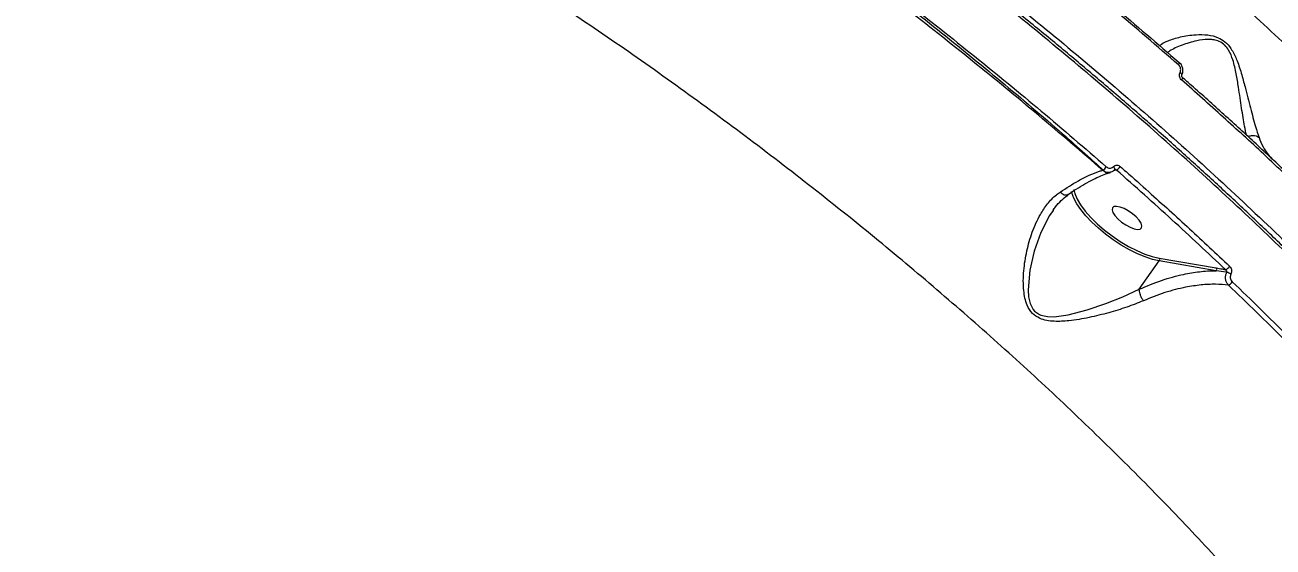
# Model space of a CAD drawing. Header units: millimetres. Extents: x -7151 to 6134, y -5040 to 5562.
# Drawn here: x -1646.2 to -1329.2, y -863.3 to -730.6 of the extents above; entities that cross this region are included whole.
import ezdxf

# ---------------------------------------------------------------- set-up
doc = ezdxf.new("R2010")
doc.units = ezdxf.units.MM
for name, color, linetype in [('DIKOM_ОБЪЕКТ', 7, 'Continuous'), ('DIKOM_РАЗМЕР_ЗОНА', 7, 'Continuous'), ('DIKOM_РАЗМЕР_ОБЪЕКТА', 7, 'Continuous')]:
    doc.layers.add(name, color=color, linetype=linetype)
doc.styles.add('style1', font='arial.ttf', dxfattribs={"width": 0.8})
doc.dimstyles.new('1-50', dxfattribs={"dimtxt": 300, "dimasz": 200, "dimexe": 100, "dimexo": 0, "dimgap": 100, "dimtad": 1, "dimtxsty": 'style1', "dimcen": 200, "dimclrd": 7, "dimclre": 7, "dimclrt": 7, "dimadec": 1, "dimazin": 2, "dimtfac": 1, "dimtmove": 0, "dimatfit": 2, "dimfxl": 0, "dimlwd": 25, "dimlwe": 18, "dimarcsym": 0})

# ---------------------------------------------------------------- blocks, each defined once
blk = doc.blocks.new('*D0')
at = {"layer": 'Defpoints', "color": 0, "transparency": 16777216}
for p in [(4133.55, 168.74), (-4567.47, -1241.13), (4133.55, -4153.12)]:
    blk.add_point(p, dxfattribs=at)
at = {"layer": 'DIKOM_РАЗМЕР_ОБЪЕКТА', "color": 7, "lineweight": 18, "transparency": 16777216}
for p, q in [((4133.55, 168.74), (4133.55, -4253.12)), ((-4567.47, -1241.13), (-4567.47, -4253.12))]:
    blk.add_line(p, q, dxfattribs=at)
at = {"layer": 'DIKOM_РАЗМЕР_ОБЪЕКТА', "color": 7, "lineweight": 25, "transparency": 16777216}
blk.add_line((-4367.47, -4153.12), (3933.55, -4153.12), dxfattribs=at)
at = {"layer": 'DIKOM_РАЗМЕР_ОБЪЕКТА', "color": 7, "transparency": 16777216}
for points in [[(-4367.47, -4119.79), (-4367.47, -4186.45), (-4567.47, -4153.12)], [(3933.55, -4119.79), (3933.55, -4186.45), (4133.55, -4153.12)]]:
    blk.add_solid(points, dxfattribs=at)
at = {"layer": 'DIKOM_РАЗМЕР_ОБЪЕКТА', "color": 7, "transparency": 16777216, "insert": (150.61, -3899.95), "char_height": 300, "attachment_point": 5, "style": 'style1'}
blk.add_mtext('8700', dxfattribs=at)
blk = doc.blocks.new('*D3')
at = {"layer": 'Defpoints', "color": 0, "transparency": 16777216}
for p in [(6133.55, 253.24), (-5802.46, -2467.19), (6133.55, -4939.78)]:
    blk.add_point(p, dxfattribs=at)
at = {"layer": 'DIKOM_РАЗМЕР_ЗОНА', "color": 7, "lineweight": 18, "transparency": 16777216}
for p, q in [((6133.55, 253.24), (6133.55, -5039.78)), ((-5802.46, -2467.19), (-5802.46, -5039.78))]:
    blk.add_line(p, q, dxfattribs=at)
at = {"layer": 'DIKOM_РАЗМЕР_ЗОНА', "color": 7, "lineweight": 25, "transparency": 16777216}
blk.add_line((-5602.46, -4939.78), (5933.55, -4939.78), dxfattribs=at)
at = {"layer": 'DIKOM_РАЗМЕР_ЗОНА', "color": 7, "transparency": 16777216}
for points in [[(-5602.46, -4906.44), (-5602.46, -4973.11), (-5802.46, -4939.78)], [(5933.55, -4906.44), (5933.55, -4973.11), (6133.55, -4939.78)]]:
    blk.add_solid(points, dxfattribs=at)
at = {"layer": 'DIKOM_РАЗМЕР_ЗОНА', "color": 7, "transparency": 16777216, "insert": (186.61, -4686.61), "char_height": 300, "attachment_point": 5, "style": 'style1'}
blk.add_mtext('11950', dxfattribs=at)

msp = doc.modelspace()

# ---------------------------------------------------------------- linework, layer by layer
at = {"layer": 'DIKOM_ОБЪЕКТ', "color": 7, "linetype": 'Continuous', "lineweight": 15}
for p, q in [((-1352.205, -743.991), (-1352.201, -743.994)), ((-1368.955, -767.502), (-1369.787, -767.691)), ((-1384.922, -777.537), (-1385.077, -777.759)), ((-1363.18, -797.786), (-1358.112, -790.62)), ((-1343.629, -793.09), (-1358.112, -790.62)), ((-1358.101, -789.92), (-1343.618, -792.39))]:
    msp.add_line(p, q, dxfattribs=at)
at = {"layer": 'DIKOM_ОБЪЕКТ', "color": 7, "linetype": 'Continuous', "lineweight": 15, "flags": 128}
for points in [[(-1353.086, -740.129), (-1353.023, -740.126), (-1352.988, -740.142)], [(-1352.361, -743.276), (-1352.355, -743.264), (-1352.349, -743.193), (-1352.379, -743.106), (-1352.445, -743.009), (-1352.543, -742.903), (-1352.67, -742.795), (-1352.821, -742.688)], [(-1352.201, -743.994), (-1352.2, -743.995), (-1352.175, -744.042), (-1352.176, -744.116), (-1352.203, -744.215), (-1352.255, -744.333), (-1352.33, -744.467), (-1352.426, -744.612)], [(-1369.763, -766.642), (-1369.643, -766.793), (-1369.546, -766.943), (-1369.474, -767.086), (-1369.431, -767.216), (-1369.42, -767.328), (-1369.439, -767.418), (-1369.47, -767.465)], [(-1358.112, -790.62), (-1359.83, -790.22), (-1361.693, -789.6), (-1363.662, -788.772), (-1365.695, -787.755), (-1367.745, -786.57), (-1369.77, -785.244), (-1371.725, -783.806), (-1373.568, -782.285), (-1375.259, -780.717), (-1376.761, -779.133), (-1378.042, -777.57), (-1379.073, -776.06), (-1379.833, -774.636), (-1380.305, -773.33), (-1380.383, -772.994)], [(-1379.761, -772.426), (-1379.522, -773.494), (-1378.947, -774.87), (-1378.067, -776.363), (-1376.901, -777.935), (-1375.48, -779.549), (-1373.837, -781.166), (-1372.011, -782.746), (-1370.047, -784.253), (-1367.992, -785.648), (-1365.896, -786.899), (-1363.809, -787.975), (-1361.782, -788.851), (-1359.864, -789.504), (-1358.101, -789.92)], [(-1385.077, -777.759), (-1385.956, -779.016), (-1388.17, -783.38), (-1389.85, -788.139), (-1390.982, -792.987), (-1391.391, -797.974), (-1391.272, -799.733), (-1390.891, -801.441), (-1390.111, -802.983), (-1389.772, -803.381), (-1388.527, -804.259), (-1388.194, -804.397), (-1386.524, -804.762), (-1384.788, -804.781), (-1381.264, -804.284), (-1376.428, -803.03), (-1371.646, -801.406), (-1367.321, -799.698), (-1363.186, -797.795), (-1363.183, -797.793), (-1363.183, -797.793)], [(-1369.989, -777.111), (-1370.078, -777.619), (-1369.86, -778.293), (-1369.353, -779.079), (-1368.597, -779.912), (-1367.654, -780.725), (-1366.6, -781.453), (-1365.521, -782.036), (-1364.505, -782.426), (-1363.632, -782.593), (-1362.975, -782.523), (-1362.586, -782.222), (-1362.497, -781.713), (-1362.715, -781.039), (-1363.222, -780.254), (-1363.978, -779.42), (-1364.921, -778.607), (-1365.975, -777.88), (-1367.054, -777.297), (-1368.07, -776.906), (-1368.943, -776.739), (-1369.6, -776.809), (-1369.989, -777.111)]]:
    msp.add_lwpolyline(points, dxfattribs=at)
at = {"layer": 'DIKOM_ОБЪЕКТ', "color": 7, "linetype": 'Continuous', "lineweight": 15}
for centre, radius, start, end in [((-1353.723, -740.216), 0.738, 313.08814, 5.76192), ((-1373.857, -765.153), 2.763, 299.89219, 326.72061), ((-1370.152, -765.227), 2.571, 297.74665, 327.25887), ((-1358.608, -790.263), 0.611, 324.21001, 34.07295), ((-1344.124, -792.732), 0.611, 324.17992, 34.10319), ((-1341.971, -790.888), 2.031, 289.66132, 327.58231), ((-1341.482, -796.127), 2.678, 53.79804, 79.09127), ((-1341.303, -794.784), 2.085, 290.90254, 327.02588)]:
    msp.add_arc(centre, radius, start, end, dxfattribs=at)
for points, knots in [([(-1556.282, -572.538), (-1551.06, -575.258), (-1540.608, -580.701), (-1524.825, -589.424), (-1509.015, -598.526), (-1492.996, -608.155), (-1476.804, -618.305), (-1460.477, -628.97), (-1444.28, -639.983), (-1427.725, -651.691), (-1410.868, -664.121), (-1393.775, -677.277), (-1377.024, -690.727), (-1360.696, -704.407), (-1344.867, -718.255), (-1329.609, -732.213), (-1314.959, -746.261), (-1300.927, -760.373), (-1287.536, -774.521), (-1274.848, -788.638), (-1262.924, -802.66), (-1251.818, -816.529), (-1241.564, -830.222), (-1232.159, -843.719), (-1223.619, -856.99), (-1215.98, -869.975), (-1209.282, -882.612), (-1203.448, -895.088), (-1198.573, -907.337), (-1194.679, -919.328), (-1191.997, -930.735), (-1190.593, -938.778), (-1190.43, -942.817), (-1190.404, -943.45)], [0, 0, 0, 0, 0.0295649, 0.0591648, 0.0887649, 0.1183297, 0.1491068, 0.1799239, 0.210741, 0.2415179, 0.2753877, 0.309365, 0.3433971, 0.3774287, 0.4114054, 0.445275, 0.4790323, 0.5128968, 0.5468153, 0.5807339, 0.6145978, 0.648355, 0.6820318, 0.7158151, 0.7496526, 0.78349, 0.8172729, 0.8509495, 0.8865158, 0.9221137, 0.9576799, 0.9933639, 1, 1, 1, 1]), ([(-1645.836, -575.895), (-1647.119, -577.687), (-1650.844, -582.888), (-1657.207, -591.36), (-1665.004, -601.243), (-1673.054, -610.93), (-1681.348, -620.419), (-1689.883, -629.704), (-1698.652, -638.78), (-1707.654, -647.641), (-1716.88, -656.284), (-1726.328, -664.703), (-1735.991, -672.894), (-1745.865, -680.852), (-1755.943, -688.574), (-1766.222, -696.054), (-1776.694, -703.29), (-1787.355, -710.275), (-1798.198, -717.008), (-1809.218, -723.485), (-1820.408, -729.701), (-1831.763, -735.654), (-1843.276, -741.341), (-1854.942, -746.754), (-1864.844, -751.077), (-1870.872, -753.556), (-1872.924, -754.4)], [0, 0, 0, 0, 0.02281798, 0.06621832, 0.10961917, 0.15301943, 0.19642063, 0.23982082, 0.283221, 0.32662223, 0.37002161, 0.41342243, 0.45682191, 0.50022205, 0.54362086, 0.58702102, 0.63041987, 0.67381907, 0.71721814, 0.76061656, 0.80401526, 0.84741274, 0.89081089, 0.93420919, 0.97760653, 1, 1, 1, 1]), ([(-1189.792, -1032.711), (-1189.354, -1031.003), (-1188.159, -1026.35), (-1187.4, -1017.916), (-1187.456, -1007.484), (-1188.712, -996.283), (-1191.078, -984.602), (-1194.534, -972.48), (-1199.02, -959.982), (-1204.61, -946.901), (-1211.331, -933.26), (-1219.188, -919.094), (-1228.007, -904.714), (-1237.736, -890.174), (-1248.302, -875.532), (-1259.878, -860.549), (-1272.467, -845.263), (-1286.049, -829.721), (-1300.157, -814.447), (-1314.693, -799.493), (-1329.555, -784.901), (-1345.161, -770.254), (-1361.489, -755.596), (-1378.501, -740.975), (-1396.063, -726.516), (-1414.132, -712.266), (-1432.653, -698.271), (-1451.69, -684.489), (-1471.2, -670.979), (-1491.124, -657.794), (-1511.024, -645.225), (-1530.832, -633.301), (-1550.483, -622.036), (-1570.298, -611.247), (-1590.214, -600.988), (-1610.157, -591.326), (-1628.539, -582.949), (-1640.137, -578.07), (-1645.266, -575.913)], [0, 0, 0, 0, 0.016245, 0.0442546, 0.0730778, 0.1019245, 0.1307476, 0.1587571, 0.1867884, 0.2147979, 0.2436212, 0.2724678, 0.301291, 0.3293005, 0.3573317, 0.3853414, 0.4141644, 0.4430111, 0.4718343, 0.4988356, 0.5258559, 0.552857, 0.5805843, 0.6083323, 0.6360595, 0.6640692, 0.6921004, 0.7201101, 0.7489334, 0.7777801, 0.8066034, 0.8346131, 0.8626442, 0.8906539, 0.9194772, 0.9483238, 0.9771472, 1, 1, 1, 1]), ([(-1644.194, -574.397), (-1640.487, -575.949), (-1630.501, -580.13), (-1613.988, -587.531), (-1594.658, -596.742), (-1574.97, -606.711), (-1554.984, -617.422), (-1534.762, -628.858), (-1514.749, -640.766), (-1495.011, -653.094), (-1475.602, -665.784), (-1456.207, -679.04), (-1436.895, -692.841), (-1417.736, -707.152), (-1399.153, -721.657), (-1381.196, -736.301), (-1363.9, -751.029), (-1346.984, -766.08), (-1330.523, -781.415), (-1314.589, -796.987), (-1299.53, -812.453), (-1285.379, -827.762), (-1272.146, -842.868), (-1259.615, -858.018), (-1247.862, -873.158), (-1236.947, -888.236), (-1227.11, -902.92), (-1218.361, -917.167), (-1210.683, -930.949), (-1203.95, -944.488), (-1198.23, -957.727), (-1193.566, -970.611), (-1190.209, -982.337), (-1187.982, -992.96), (-1186.704, -1002.551), (-1186.247, -1011.725), (-1186.627, -1020.451), (-1187.834, -1028.637), (-1189.859, -1036.244), (-1192.328, -1042.573), (-1194.336, -1046.242), (-1195.153, -1047.736)], [0, 0, 0, 0, 0.01565191, 0.04216801, 0.06870427, 0.0952203, 0.12250625, 0.14981467, 0.17710061, 0.20361639, 0.23015267, 0.25666869, 0.28395471, 0.31126297, 0.33854913, 0.365065, 0.39160125, 0.41811705, 0.44540318, 0.47271133, 0.49999739, 0.52651332, 0.55304962, 0.5795654, 0.60685157, 0.63415992, 0.66144592, 0.68796171, 0.71449799, 0.74101386, 0.7682998, 0.79560805, 0.82289418, 0.84597232, 0.86907733, 0.89218252, 0.91550637, 0.93883056, 0.96156378, 0.98434854, 1, 1, 1, 1]), ([(-1250.847, -1046.526), (-1250.569, -1043.602), (-1250.013, -1037.753), (-1250.435, -1028.255), (-1251.787, -1018.167), (-1254.199, -1007.443), (-1257.662, -996.12), (-1262.107, -984.445), (-1267.495, -972.466), (-1273.766, -960.238), (-1281.025, -947.562), (-1289.286, -934.464), (-1298.547, -920.98), (-1308.605, -907.403), (-1319.408, -893.784), (-1330.888, -880.17), (-1343.229, -866.344), (-1356.426, -852.346), (-1370.452, -838.222), (-1385.008, -824.274), (-1400.032, -810.548), (-1415.455, -797.08), (-1431.519, -783.66), (-1448.195, -770.339), (-1465.44, -757.167), (-1482.89, -744.421), (-1500.482, -732.137), (-1518.151, -720.339), (-1536.171, -708.845), (-1554.491, -697.712), (-1573.057, -686.983), (-1590.171, -677.612), (-1605.798, -669.445), (-1615.197, -664.808), (-1619.9, -662.487)], [0, 0, 0, 0, 0.0311786, 0.062381, 0.0935595, 0.1256444, 0.1577553, 0.1898402, 0.2210204, 0.2522246, 0.2834047, 0.3154898, 0.3476011, 0.3796862, 0.4108891, 0.4421159, 0.4733188, 0.5054258, 0.5375586, 0.5696655, 0.6009196, 0.6321978, 0.6634522, 0.69561, 0.7277941, 0.7599519, 0.7912843, 0.8226406, 0.853973, 0.886209, 0.918471, 0.9507073, 0.9753305, 1, 1, 1, 1]), ([(-1353.219, -740.755), (-1358.632, -736.071), (-1369.458, -726.702), (-1386.348, -712.84), (-1403.655, -699.128), (-1415.54, -690.195), (-1421.482, -685.729)], [0, 0, 0, 0, 0.24859618, 0.49719223, 0.7485963, 1, 1, 1, 1]), ([(-1421.194, -685.221), (-1415.331, -689.628), (-1403.604, -698.441), (-1386.396, -712.067), (-1369.473, -725.948), (-1358.549, -735.402), (-1353.086, -740.129)], [0, 0, 0, 0, 0.2485971, 0.4971938, 0.7485961, 1, 1, 1, 1]), ([(-1443.39, -709.605), (-1439.227, -712.691), (-1429.427, -719.957), (-1414.378, -731.75), (-1398.264, -744.901), (-1383.872, -757.127), (-1375.09, -765.02), (-1371.341, -768.389)], [0, 0, 0, 0, 0.1645164, 0.3873034, 0.6100899, 0.8335769, 1, 1, 1, 1]), ([(-1372.48, -767.549), (-1377.882, -762.877), (-1388.686, -753.533), (-1405.544, -739.708), (-1422.816, -726.034), (-1434.678, -717.127), (-1440.609, -712.673)], [0, 0, 0, 0, 0.24859752, 0.49719429, 0.74859727, 1, 1, 1, 1]), ([(-1439.83, -711.671), (-1433.952, -716.084), (-1422.195, -724.911), (-1404.942, -738.559), (-1387.975, -752.464), (-1377.023, -761.934), (-1371.547, -766.67)], [0, 0, 0, 0, 0.2485959, 0.4971935, 0.748595, 1, 1, 1, 1]), ([(-1189.536, -1032.501), (-1189.418, -1032.063), (-1188.909, -1030.171), (-1188.276, -1026.661), (-1187.648, -1021.971), (-1187.307, -1017.116), (-1187.229, -1012.11), (-1187.421, -1006.948), (-1187.882, -1001.628), (-1188.611, -996.151), (-1189.611, -990.513), (-1190.881, -984.718), (-1192.414, -978.786), (-1194.208, -972.742), (-1196.257, -966.602), (-1198.558, -960.37), (-1201.112, -954.044), (-1203.919, -947.621), (-1206.979, -941.1), (-1210.293, -934.478), (-1213.861, -927.755), (-1217.685, -920.928), (-1221.767, -913.994), (-1226.106, -906.953), (-1230.693, -899.824), (-1235.507, -892.635), (-1240.533, -885.413), (-1245.764, -878.167), (-1251.201, -870.893), (-1256.846, -863.589), (-1262.7, -856.251), (-1268.766, -848.878), (-1275.044, -841.468), (-1281.535, -834.019), (-1288.244, -826.529), (-1295.172, -818.994), (-1302.307, -811.428), (-1309.618, -803.866), (-1317.079, -796.334), (-1324.679, -788.844), (-1332.423, -781.388), (-1340.311, -773.967), (-1348.345, -766.579), (-1356.524, -759.225), (-1364.848, -751.904), (-1373.315, -744.617), (-1381.932, -737.367), (-1389.432, -731.168), (-1394.102, -727.411), (-1395.81, -726.037)], [0, 0, 0, 0, 0.0065122, 0.0281707, 0.0497975, 0.0714171, 0.0930499, 0.114713, 0.136428, 0.1582172, 0.1801025, 0.2021063, 0.2241796, 0.2461684, 0.2680458, 0.289839, 0.3115722, 0.3332693, 0.3549548, 0.376652, 0.398378, 0.4201579, 0.4420164, 0.4639776, 0.4860357, 0.5080613, 0.5299546, 0.5517547, 0.5734854, 0.5951723, 0.61684, 0.6385134, 0.6602098, 0.6819527, 0.7037677, 0.7256785, 0.7477043, 0.7697337, 0.7916102, 0.8134162, 0.8351692, 0.856887, 0.8785869, 0.9002871, 0.9220018, 0.9437456, 0.9655365, 0.9873925, 1, 1, 1, 1]), ([(-1357.955, -735.954), (-1357.833, -735.804), (-1357.43, -735.305), (-1355.73, -734.529), (-1352.872, -733.601), (-1349.323, -733.057), (-1345.987, -733.034), (-1343.416, -733.592), (-1341.35, -734.824), (-1339.703, -736.715), (-1338.341, -739.518), (-1337.234, -742.868), (-1336.134, -747.12), (-1334.944, -751.795), (-1333.777, -756.142), (-1333.063, -758.313), (-1332.769, -759.208)], [0, 0, 0, 0, 0.0342226, 0.1140616, 0.2195905, 0.3251147, 0.3949653, 0.4522274, 0.4891972, 0.5287829, 0.5800736, 0.646488, 0.7131594, 0.8194361, 0.9255846, 1, 1, 1, 1]), ([(-1335.98, -758.607), (-1336.127, -757.878), (-1336.534, -755.862), (-1337.194, -751.759), (-1337.847, -747.195), (-1338.526, -743.034), (-1339.227, -739.834), (-1340.21, -737.297), (-1341.175, -736.027), (-1342.103, -735.195), (-1343.152, -734.642), (-1344.491, -734.355), (-1346.313, -734.266), (-1349.097, -734.673), (-1352.438, -735.741), (-1354.9, -736.816), (-1355.825, -737.492), (-1356.006, -737.625)], [0, 0, 0, 0, 0.0677462, 0.1874918, 0.310559, 0.384121, 0.4589761, 0.5131256, 0.5441538, 0.5533197, 0.5909528, 0.6211549, 0.6522214, 0.7298096, 0.8485709, 0.9703134, 1, 1, 1, 1]), ([(-1352.821, -742.688), (-1352.762, -742.536), (-1352.645, -742.233), (-1352.662, -741.716), (-1352.822, -741.227), (-1353.043, -740.916), (-1353.191, -740.78), (-1353.219, -740.755)], [0, 0, 0, 0, 0.2364004, 0.4729216, 0.7098994, 0.9468603, 1, 1, 1, 1]), ([(-1352.371, -743.267), (-1352.346, -743.227), (-1352.176, -742.946), (-1352.059, -742.309), (-1352.14, -741.432), (-1352.467, -740.656), (-1352.85, -740.312), (-1353.011, -740.166)], [0, 0, 0, 0, 0.0421215, 0.2929084, 0.5488081, 0.8098742, 1, 1, 1, 1]), ([(-1352.426, -744.612), (-1352.454, -744.587), (-1352.602, -744.451), (-1352.821, -744.14), (-1352.98, -743.654), (-1352.996, -743.14), (-1352.879, -742.838), (-1352.821, -742.688)], [0, 0, 0, 0, 0.0545799, 0.2913118, 0.5277988, 0.7639466, 1, 1, 1, 1]), ([(-1324.692, -769.97), (-1325.147, -769.538), (-1327.422, -767.378), (-1333.093, -762.056), (-1341.828, -754.018), (-1348.892, -747.749), (-1352.426, -744.612)], [0, 0, 0, 0, 0.0507672, 0.2538443, 0.6266954, 1, 1, 1, 1]), ([(-1352.198, -743.99), (-1352.221, -743.97), (-1352.276, -743.923), (-1352.353, -743.796), (-1352.406, -743.638), (-1352.416, -743.477), (-1352.395, -743.347), (-1352.367, -743.299), (-1352.356, -743.28)], [0, 0, 0, 0, 0.1325462, 0.3123577, 0.5028923, 0.6848426, 0.8754765, 1, 1, 1, 1]), ([(-1324.511, -769.32), (-1324.859, -768.986), (-1327.809, -766.156), (-1333.516, -760.844), (-1341.643, -753.399), (-1347.886, -747.781), (-1351.453, -744.662), (-1352.211, -743.999)], [0, 0, 0, 0, 0.0392395, 0.3327321, 0.6268452, 0.9206938, 1, 1, 1, 1]), ([(-1335.526, -759.023), (-1335.387, -758.955), (-1334.997, -758.763), (-1334.269, -758.684), (-1333.491, -758.79), (-1333.01, -759.022), (-1332.803, -759.182), (-1332.769, -759.208)], [0, 0, 0, 0, 0.1512504, 0.4251724, 0.6991034, 0.9518222, 1, 1, 1, 1]), ([(-1332.769, -759.208), (-1332.446, -760.019), (-1331.822, -761.588), (-1330.649, -763.412), (-1329.736, -764.35), (-1329.376, -764.72)], [0, 0, 0, 0, 0.3941368, 0.761595, 1, 1, 1, 1]), ([(-1371.547, -766.67), (-1371.414, -766.765), (-1371.15, -766.956), (-1370.68, -767.047), (-1370.225, -766.975), (-1369.924, -766.8), (-1369.789, -766.667), (-1369.763, -766.642)], [0, 0, 0, 0, 0.2362865, 0.4725817, 0.7091712, 0.9458599, 1, 1, 1, 1]), ([(-1369.763, -766.642), (-1369.738, -766.618), (-1369.604, -766.486), (-1369.305, -766.311), (-1368.852, -766.24), (-1368.385, -766.331), (-1368.122, -766.522), (-1367.99, -766.617)], [0, 0, 0, 0, 0.0535787, 0.2898067, 0.5263154, 0.7631623, 1, 1, 1, 1]), ([(-1367.99, -766.617), (-1367.507, -767.043), (-1365.091, -769.172), (-1359.177, -774.443), (-1350.351, -782.462), (-1343.623, -788.804), (-1340.257, -791.977)], [0, 0, 0, 0, 0.0507674, 0.2538477, 0.6266925, 1, 1, 1, 1]), ([(-1383.303, -773.101), (-1381.721, -772.077), (-1379.117, -770.392), (-1375.834, -768.762), (-1373.819, -767.952), (-1372.752, -767.631), (-1372.48, -767.549)], [0, 0, 0, 0, 0.3957886, 0.6516426, 0.9109996, 1, 1, 1, 1]), ([(-1381.257, -773.705), (-1380.756, -773.363), (-1379.478, -772.487), (-1377.523, -771.299), (-1375.404, -770.125), (-1373.433, -769.182), (-1371.778, -768.503), (-1370.875, -768.236), (-1370.503, -768.126)], [0, 0, 0, 0, 0.1204521, 0.3075071, 0.4951928, 0.6827032, 0.8691266, 1, 1, 1, 1]), ([(-1370.517, -768.051), (-1370.699, -768.092), (-1371.123, -768.189), (-1371.831, -768.023), (-1372.263, -767.707), (-1372.48, -767.549)], [0, 0, 0, 0, 0.2728704, 0.6363049, 1, 1, 1, 1]), ([(-1370.502, -768.032), (-1370.35, -767.999), (-1369.956, -767.915), (-1369.662, -767.629), (-1369.482, -767.454)], [0, 0, 0, 0, 0.38586134, 1, 1, 1, 1]), ([(-1369.47, -767.472), (-1369.448, -767.449), (-1369.411, -767.409), (-1369.37, -767.408), (-1369.352, -767.408)], [0, 0, 0, 0, 0.5739035, 1, 1, 1, 1]), ([(-1368.955, -767.502), (-1369.001, -767.471), (-1369.093, -767.41), (-1369.236, -767.379), (-1369.32, -767.398), (-1369.353, -767.405)], [0, 0, 0, 0, 0.3784564, 0.756861, 1, 1, 1, 1]), ([(-1341.288, -792.8), (-1345.787, -788.566), (-1354.795, -780.087), (-1364.232, -771.7), (-1368.955, -767.502)], [0, 0, 0, 0, 0.49944749, 1, 1, 1, 1]), ([(-1362.134, -800.726), (-1363.529, -801.285), (-1366.356, -802.417), (-1371.029, -803.837), (-1375.95, -805.052), (-1380.592, -805.845), (-1384.188, -806.049), (-1386.685, -805.795), (-1388.607, -805.249), (-1390.48, -804.001), (-1391.655, -802.073), (-1392.257, -800.043), (-1392.697, -797.124), (-1392.614, -793.044), (-1391.826, -788.023), (-1390.433, -783.177), (-1388.629, -779.168), (-1386.526, -776.026), (-1384.779, -774.182), (-1383.618, -773.331), (-1383.303, -773.101)], [0, 0, 0, 0, 0.0704045, 0.1427038, 0.2195606, 0.297965, 0.3555942, 0.3848652, 0.414968, 0.449123, 0.4886804, 0.5172636, 0.5465219, 0.6240228, 0.7036989, 0.7828132, 0.8640043, 0.920469, 0.9784136, 1, 1, 1, 1]), ([(-1383.303, -773.101), (-1383.27, -773.131), (-1383.127, -773.263), (-1382.771, -773.536), (-1382.231, -773.799), (-1381.665, -773.879), (-1381.397, -773.736), (-1381.276, -773.671)], [0, 0, 0, 0, 0.0467311, 0.2047222, 0.4857383, 0.7667664, 1, 1, 1, 1]), ([(-1385.077, -777.759), (-1384.874, -777.459), (-1384.242, -776.532), (-1383.019, -775.255), (-1381.931, -774.237), (-1381.289, -773.853), (-1381.22, -773.811)], [0, 0, 0, 0, 0.1848324, 0.5723233, 0.9540177, 1, 1, 1, 1]), ([(-1343.618, -792.39), (-1343.115, -792.477), (-1342.339, -792.612), (-1341.561, -792.752), (-1341.288, -792.8)], [0, 0, 0, 0, 0.6495045, 1, 1, 1, 1]), ([(-1340.257, -791.977), (-1340.217, -792.017), (-1340.061, -792.176), (-1339.852, -792.519), (-1339.718, -793.013), (-1339.72, -793.522), (-1339.84, -793.818), (-1339.9, -793.966)], [0, 0, 0, 0, 0.0825219, 0.3217123, 0.551289, 0.7756177, 1, 1, 1, 1]), ([(-1363.18, -797.786), (-1361.297, -796.999), (-1357.49, -795.408), (-1352.356, -794.029), (-1347.825, -793.269), (-1345.112, -793.093), (-1343.74, -793.09), (-1343.629, -793.09)], [0, 0, 0, 0, 0.2754404, 0.5570849, 0.7677993, 0.9811439, 1, 1, 1, 1]), ([(-1340.975, -793.497), (-1341.032, -793.488), (-1341.913, -793.344), (-1342.799, -793.213), (-1343.629, -793.09)], [0, 0, 0, 0, 0.0646622, 1, 1, 1, 1]), ([(-1340.559, -796.732), (-1340.617, -796.666), (-1340.84, -796.411), (-1341.132, -795.856), (-1341.304, -795.055), (-1341.271, -794.224), (-1341.074, -793.74), (-1340.975, -793.497)], [0, 0, 0, 0, 0.0811734, 0.3161233, 0.5445623, 0.7717903, 1, 1, 1, 1]), ([(-1340.975, -793.497), (-1340.96, -793.453), (-1340.944, -793.403), (-1340.942, -793.293), (-1340.969, -793.164), (-1341.069, -792.992), (-1341.186, -792.873), (-1341.267, -792.815), (-1341.288, -792.8)], [0, 0, 0, 0, 0.17220776, 0.19860564, 0.41190277, 0.64833849, 0.90858165, 1, 1, 1, 1]), ([(-1339.9, -793.966), (-1339.959, -794.112), (-1340.078, -794.403), (-1340.08, -794.905), (-1339.949, -795.389), (-1339.745, -795.724), (-1339.593, -795.879), (-1339.554, -795.919)], [0, 0, 0, 0, 0.225667, 0.4513711, 0.6801993, 0.9176546, 1, 1, 1, 1]), ([(-1792.226, -797.947), (-1789.351, -802.468), (-1783.598, -811.513), (-1775.007, -825.76), (-1766.472, -840.456), (-1757.902, -855.821), (-1749.32, -871.838), (-1740.75, -888.489), (-1732.332, -905.511), (-1723.816, -923.435), (-1715.245, -942.277), (-1706.661, -962.026), (-1698.36, -982.025), (-1690.38, -1002.182), (-1682.76, -1022.402), (-1675.536, -1042.6), (-1668.729, -1062.743), (-1662.339, -1082.797), (-1656.377, -1102.724), (-1650.87, -1122.43), (-1645.845, -1141.822), (-1641.329, -1160.824), (-1637.335, -1179.394), (-1633.862, -1197.512), (-1630.911, -1215.14), (-1628.496, -1232.197), (-1626.63, -1248.603), (-1625.301, -1264.59), (-1624.553, -1280.068), (-1624.415, -1294.958), (-1624.9, -1308.95), (-1626.028, -1321.954), (-1627.736, -1334.031), (-1629.397, -1341.175), (-1630.227, -1344.746)], [0, 0, 0, 0, 0.02776658, 0.05556643, 0.0833658, 0.11113241, 0.14003739, 0.16898022, 0.19792281, 0.22682785, 0.25863749, 0.29054828, 0.32251016, 0.35447194, 0.38638208, 0.41819128, 0.44989545, 0.48169989, 0.51355548, 0.54541096, 0.57721522, 0.60891885, 0.64054747, 0.67227585, 0.70405522, 0.73583439, 0.76756253, 0.79919073, 0.83259392, 0.86602652, 0.89942941, 0.93294291, 0.96648643, 1, 1, 1, 1]), ([(-1363.183, -797.793), (-1363.183, -797.792), (-1363.182, -797.79), (-1363.181, -797.787), (-1363.18, -797.786)], [0, 0, 0, 0, 0.4191495, 1, 1, 1, 1]), ([(-1362.134, -800.726), (-1362.159, -800.689), (-1362.313, -800.454), (-1362.596, -799.944), (-1362.916, -799.181), (-1363.138, -798.407), (-1363.168, -797.998), (-1363.183, -797.793)], [0, 0, 0, 0, 0.04289397, 0.26799724, 0.51201647, 0.75599041, 1, 1, 1, 1]), ([(-1340.559, -796.732), (-1341.623, -796.644), (-1343.83, -796.46), (-1347.469, -796.656), (-1351.753, -797.3), (-1356.667, -798.535), (-1360.298, -799.99), (-1362.134, -800.726)], [0, 0, 0, 0, 0.1665387, 0.3455517, 0.5267576, 0.7607803, 1, 1, 1, 1]), ([(-1283.072, -857.331), (-1286.902, -852.897), (-1294.561, -844.029), (-1306.877, -830.614), (-1319.787, -817.145), (-1331.106, -805.829), (-1338.162, -799.039), (-1340.559, -796.732)], [0, 0, 0, 0, 0.2203105, 0.4406212, 0.6630819, 0.8855436, 1, 1, 1, 1]), ([(-1339.554, -795.919), (-1337.152, -798.231), (-1330.124, -804.994), (-1318.864, -816.248), (-1305.958, -829.703), (-1293.565, -843.193), (-1285.811, -852.169), (-1281.935, -856.656)], [0, 0, 0, 0, 0.1144549, 0.334765, 0.5550756, 0.7775385, 1, 1, 1, 1])]:
    msp.add_open_spline(points, degree=3, knots=knots, dxfattribs=at)

# ---------------------------------------------------------------- dimensions: what is measured, and where the dimension line sits
at = {"layer": 'DIKOM_РАЗМЕР_ЗОНА'}
dim = msp.add_linear_dim(base=(6133.546, -4939.778), p1=(-5802.455, -2467.185), p2=(6133.546, 253.243), text='11950', dimstyle='1-50', dxfattribs=at)
dim.commit()
dim.dimension.update_dxf_attribs({"geometry": '*D3', "text_midpoint": (186.606, -4939.778), "dimtype": 160})
at = {"layer": 'DIKOM_РАЗМЕР_ОБЪЕКТА'}
dim = msp.add_linear_dim(base=(4133.546, -4153.121), p1=(-4567.472, -1241.128), p2=(4133.546, 168.743), text='8700', dimstyle='1-50', dxfattribs=at)
dim.commit()
dim.dimension.update_dxf_attribs({"geometry": '*D0', "text_midpoint": (150.606, -4153.121), "dimtype": 160})

doc.saveas('drawing.dxf')
